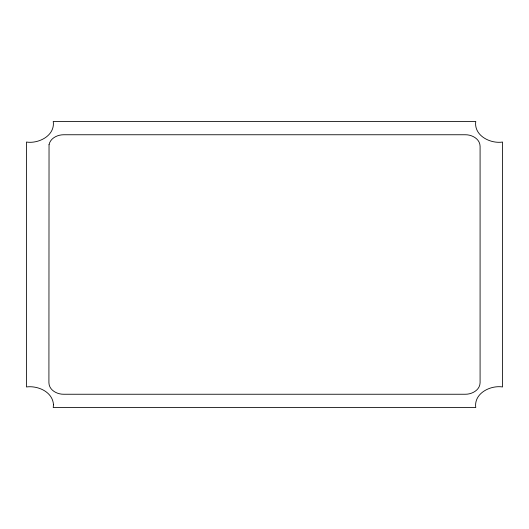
<?xml version="1.0" encoding="UTF-8"?>
<svg xmlns="http://www.w3.org/2000/svg" width="529" height="529" viewBox="0 0 529 529"><rect width="100%" height="100%" fill="white"/><g stroke="black" fill="none" stroke-linecap="round" stroke-linejoin="round"><path stroke-width="0.79" d="M53.469 404.751L53.231 407.561L475.769 407.561C473.726 393.391 490.337 385.059 502.55 386.957L502.55 142.043C490.337 143.941 473.726 135.609 475.769 121.439L53.231 121.439C55.274 135.609 38.663 143.941 26.45 142.043L26.45 386.957C37.89 385.436 52.728 391.857 53.469 404.751M49.038 144.708L48.913 382.831C49.124 390.19 57.119 394.396 63.751 394.244L465.249 394.244C471.888 394.383 479.882 390.157 480.087 382.798L480.087 146.169C479.876 138.81 471.881 134.604 465.249 134.756L63.751 134.756C57.542 134.703 50.348 138.129 49.038 144.708"/></g></svg>
